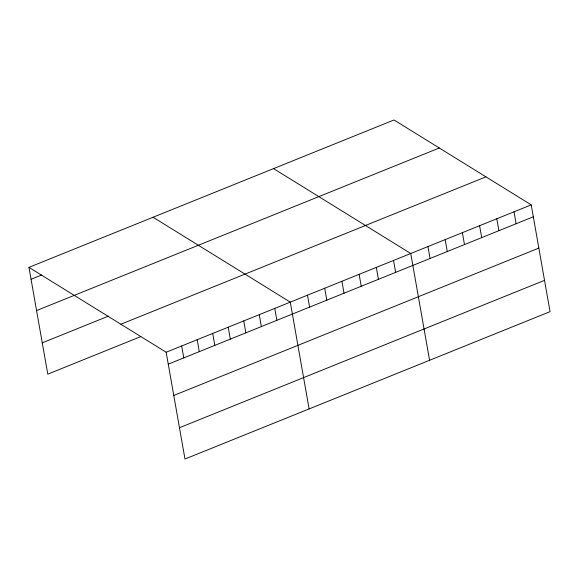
<?xml version="1.0" encoding="UTF-8"?>
<svg xmlns="http://www.w3.org/2000/svg" width="579" height="579" viewBox="0 0 579 579"><rect width="100%" height="100%" fill="white"/><g stroke="black" fill="none" stroke-linecap="round" stroke-linejoin="round"><path stroke-width="0.87" d="M28.95 267.353L394.017 119.976L531.218 204.865L550.05 311.647L184.983 459.024L166.159 352.242L28.95 267.353L47.782 374.135L140.871 336.558M31.056 279.281L41.666 274.996M36.571 310.583L439.295 147.985M42.26 342.833L108.403 316.134M120.881 324.233L485.94 176.848M166.159 352.242L531.218 204.865M168.257 364.169L533.324 216.785M173.78 395.471L538.846 248.087M179.468 427.722L544.528 280.345M273.541 168.612L410.75 253.501L429.582 360.283M153.073 217.248L290.282 302.129L309.106 408.919M514.014 211.813L516.113 223.733M496.804 218.761L498.903 230.681M479.593 225.709L481.692 237.629M462.382 232.657L464.481 244.577M445.171 239.605L447.27 251.525M427.961 246.553L430.067 258.473M393.539 260.449L395.645 272.369M376.328 267.397L378.434 279.317M359.118 274.345L361.224 286.265M341.907 281.293L344.013 293.213M324.703 288.233L326.802 300.161M307.492 295.181L309.591 307.109M274.764 308.397L276.871 320.325M259.247 314.658L261.353 326.585M243.737 320.925L245.836 332.853M228.22 327.186L230.319 339.113M212.703 333.453L214.809 345.381M197.186 339.714L199.292 351.641M181.676 345.981L183.775 357.902"/></g></svg>
